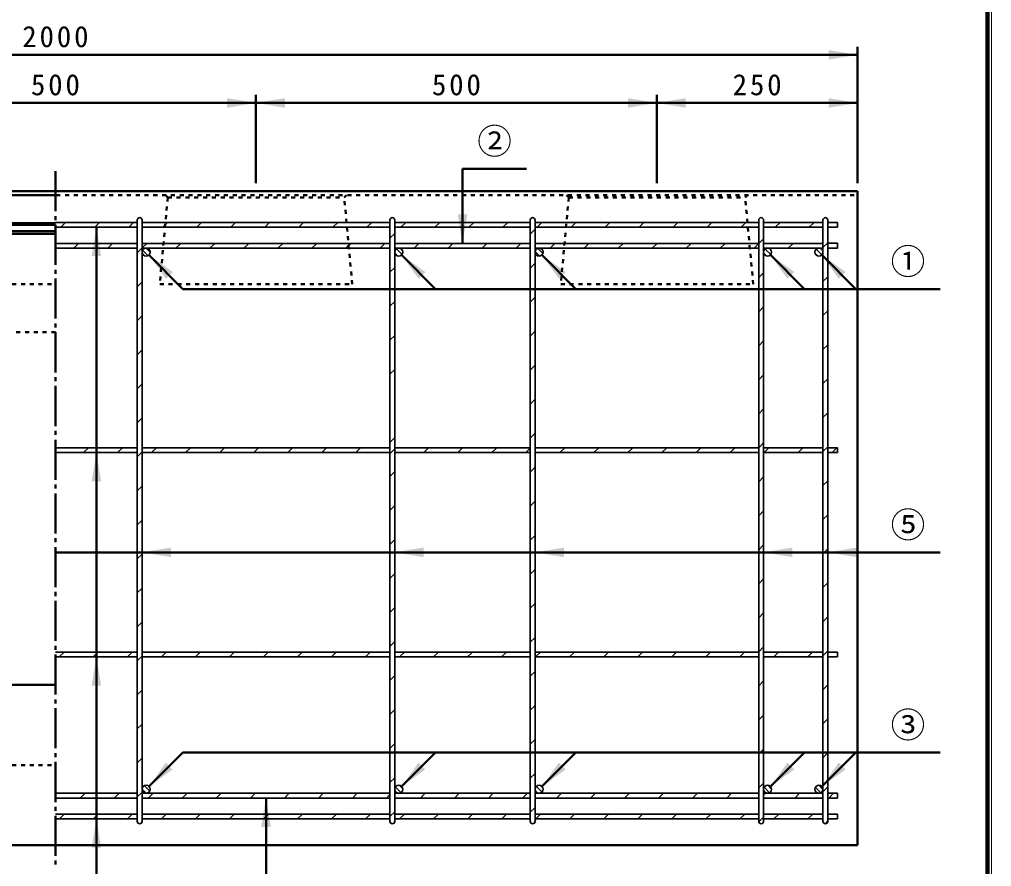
# Model space of a CAD drawing. Units: millimetres, scale not verified. Extents: x 100 to 4105, y 100 to 2870.
# Drawn here: x 2893 to 4105, y 816 to 1873 of the extents above; entities that cross this region are included whole.
import ezdxf
from ezdxf.enums import TextEntityAlignment as Align

# ---------------------------------------------------------------- set-up
doc = ezdxf.new("R2010")
doc.units = ezdxf.units.MM
doc.header["$LTSCALE"] = 5
doc.linetypes.add('USER1', pattern=[2.2, 1, -1.2])
doc.linetypes.add('USER2', pattern=[13.4, 10, -1.2, 1, -1.2])
doc.layers.add('V-nasSTD', color=7, linetype='Continuous', lineweight=50)
doc.styles.add('ＭＳ ゴシック', font='')
doc.styles.get('ＭＳ ゴシック').set_extended_font_data('MS Gothic')

msp = doc.modelspace()

# ---------------------------------------------------------------- hatches: boundary and pattern name
at = {"layer": 'V-nasSTD'}
for points in [[(3901.776, 1822.874), (3937.776, 1828.874), (3901.776, 1834.874)], [(3151.776, 1762.874), (3187.776, 1768.874), (3151.776, 1774.874)], [(3223.776, 1774.874), (3187.776, 1768.874), (3223.776, 1762.874)], [(3651.776, 1762.874), (3687.776, 1768.874), (3651.776, 1774.874)], [(3723.776, 1774.874), (3687.776, 1768.874), (3723.776, 1762.874)], [(3901.776, 1762.874), (3937.776, 1768.874), (3901.776, 1774.874)], [(3451.276, 1629.782), (3445.276, 1593.782), (3439.276, 1629.782)], [(2994.776, 1577.827), (2988.776, 1613.827), (2982.776, 1577.827)], [(3075.525, 1549.547), (3054.312, 1579.246), (3084.01, 1558.033)], [(3390.525, 1549.547), (3369.312, 1579.246), (3399.01, 1558.033)], [(3565.525, 1549.547), (3544.312, 1579.246), (3574.01, 1558.033)], [(3850.525, 1549.547), (3829.312, 1579.246), (3859.01, 1558.033)], [(3914.525, 1549.547), (3893.312, 1579.246), (3923.01, 1558.033)], [(2994.776, 1296.827), (2988.776, 1332.827), (2982.776, 1296.827)], [(3081.776, 1214.327), (3045.776, 1208.327), (3081.776, 1202.327)], [(3396.776, 1214.327), (3360.776, 1208.327), (3396.776, 1202.327)], [(3571.776, 1214.327), (3535.776, 1208.327), (3571.776, 1202.327)], [(3856.776, 1214.327), (3820.776, 1208.327), (3856.776, 1202.327)], [(3936.776, 1214.327), (3900.776, 1208.327), (3936.776, 1202.327)], [(2994.776, 1041.827), (2988.776, 1077.827), (2982.776, 1041.827)], [(3075.525, 946.021), (3054.312, 916.323), (3084.01, 937.536)], [(3390.525, 946.021), (3369.312, 916.323), (3399.01, 937.536)], [(3565.525, 946.021), (3544.312, 916.323), (3574.01, 937.536)], [(3850.525, 946.021), (3829.312, 916.323), (3859.01, 937.536)], [(3914.525, 946.021), (3893.312, 916.323), (3923.01, 937.536)], [(3206.276, 865.787), (3200.276, 901.787), (3194.276, 865.787)], [(2994.776, 839.827), (2988.776, 875.827), (2982.776, 839.827)]]:
    msp.add_hatch(color=256, dxfattribs=at).paths.add_polyline_path(points)

# ---------------------------------------------------------------- linework, layer by layer
at = {"layer": 'V-nasSTD', "lineweight": 100}
msp.add_line((4100, 105), (4100, 2865), dxfattribs=at)
at = {"layer": 'V-nasSTD'}
for p, q in [((3937.776, 1668.874), (3937.776, 1838.874)), ((1937.776, 1828.874), (3937.776, 1828.874)), ((3187.776, 1668.874), (3187.776, 1778.874)), ((3687.776, 1668.874), (3687.776, 1778.874)), ((2687.776, 1768.874), (3187.776, 1768.874)), ((3187.776, 1768.874), (3687.776, 1768.874)), ((3687.776, 1768.874), (3937.776, 1768.874)), ((3445.276, 1686.829), (3445.276, 1593.782)), ((3445.276, 1686.829), (3525.276, 1686.829)), ((1937.776, 1658.874), (3937.776, 1658.874)), ((1937.776, 1653.874), (2937.776, 1653.874)), ((3937.776, 1658.874), (3937.776, 842.874)), ((1937.776, 1618.889), (2937.776, 1618.889)), ((1937.776, 1616.874), (2937.776, 1616.874)), ((2988.776, 759.827), (2988.776, 1613.827)), ((1937.776, 1608.874), (2937.776, 1608.874)), ((1937.776, 1605.516), (2937.776, 1605.516)), ((3096.738, 1536.82), (3054.312, 1579.246)), ((3411.738, 1536.82), (3369.312, 1579.246)), ((3586.738, 1536.82), (3544.312, 1579.246)), ((3871.738, 1536.82), (3829.312, 1579.246)), ((3935.738, 1536.82), (3893.312, 1579.246)), ((4040.776, 1536.82), (3096.738, 1536.82)), ((4040.776, 1208.327), (2937.776, 1208.327)), ((2057.776, 1042.874), (2937.776, 1042.874)), ((3096.738, 958.749), (3054.312, 916.323)), ((4040.776, 958.749), (3096.738, 958.749)), ((3411.738, 958.749), (3369.312, 916.323)), ((3586.738, 958.749), (3544.312, 916.323)), ((3871.738, 958.749), (3829.312, 916.323)), ((3935.738, 958.749), (3893.312, 916.323)), ((3200.276, 759.827), (3200.276, 901.787)), ((1937.776, 842.874), (3937.776, 842.874))]:
    msp.add_line(p, q, dxfattribs=at)
at = {"layer": 'V-nasSTD', "linetype": 'USER2'}
msp.add_line((2937.776, 1683.874), (2937.776, 817.874), dxfattribs=at)
at = {"layer": 'V-nasSTD', "linetype": 'USER1'}
for p, q in [((1937.776, 1653.874), (3937.776, 1653.874)), ((3077.776, 1650.874), (3067.776, 1542.874)), ((3077.776, 1650.874), (3074.776, 1653.874)), ((3077.776, 1650.874), (3297.776, 1650.874)), ((3297.776, 1650.874), (3300.776, 1653.874)), ((3307.776, 1542.874), (3297.776, 1650.874)), ((3577.776, 1650.874), (3567.776, 1542.874)), ((3577.776, 1650.874), (3574.776, 1653.874)), ((3577.776, 1650.874), (3797.776, 1650.874)), ((3797.776, 1650.874), (3800.776, 1653.874)), ((3807.776, 1542.874), (3797.776, 1650.874)), ((1937.776, 1542.874), (2937.776, 1542.874)), ((3067.776, 1542.874), (3307.776, 1542.874)), ((3567.776, 1542.874), (3807.776, 1542.874)), ((2937.776, 1482.874), (1937.776, 1482.874)), ((1937.776, 942.874), (2937.776, 942.874))]:
    msp.add_line(p, q, dxfattribs=at)
at = {"layer": 'V-nasSTD', "lineweight": 35}
for p, q in [((2937.776, 1619.827), (3039.776, 1619.827)), ((2937.776, 1613.827), (3039.776, 1613.827)), ((2944.25, 1613.827), (2950.25, 1619.827)), ((2986.677, 1613.827), (2992.677, 1619.827)), ((3029.103, 1613.827), (3035.103, 1619.827)), ((3039.776, 872.827), (3039.776, 1622.827)), ((3045.776, 1622.827), (3045.776, 872.827)), ((3045.776, 1619.827), (3354.776, 1619.827)), ((3045.776, 1613.827), (3354.776, 1613.827)), ((3071.53, 1613.827), (3074.633, 1616.931)), ((3077.53, 1619.827), (3074.633, 1616.931)), ((3113.956, 1613.827), (3119.956, 1619.827)), ((3156.382, 1613.827), (3162.382, 1619.827)), ((3198.809, 1613.827), (3204.809, 1619.827)), ((3241.235, 1613.827), (3247.235, 1619.827)), ((3283.662, 1613.827), (3289.662, 1619.827)), ((3326.088, 1613.827), (3332.088, 1619.827)), ((3354.776, 872.827), (3354.776, 1622.827)), ((3360.776, 1622.827), (3360.776, 872.827)), ((3360.776, 1619.827), (3529.776, 1619.827)), ((3360.776, 1613.827), (3529.776, 1613.827)), ((3368.514, 1613.827), (3374.514, 1619.827)), ((3410.941, 1613.827), (3416.941, 1619.827)), ((3453.367, 1613.827), (3459.367, 1619.827)), ((3495.794, 1613.827), (3501.794, 1619.827)), ((3529.776, 872.827), (3529.776, 1622.827)), ((3535.776, 1622.827), (3535.776, 872.827)), ((3535.776, 1619.827), (3814.776, 1619.827)), ((3535.776, 1613.827), (3814.776, 1613.827)), ((3544.22, 1619.827), (3538.22, 1613.827)), ((3586.646, 1619.827), (3580.646, 1613.827)), ((3629.073, 1619.827), (3623.073, 1613.827)), ((3671.499, 1619.827), (3665.499, 1613.827)), ((3707.926, 1613.827), (3713.926, 1619.827)), ((3750.352, 1613.827), (3756.352, 1619.827)), ((3792.778, 1613.827), (3798.778, 1619.827)), ((3814.776, 872.827), (3814.776, 1622.827)), ((3820.776, 1622.827), (3820.776, 872.827)), ((3820.776, 1619.827), (3894.776, 1619.827)), ((3820.776, 1613.827), (3894.776, 1613.827)), ((3835.205, 1613.827), (3841.205, 1619.827)), ((3877.631, 1613.827), (3883.631, 1619.827)), ((3894.776, 872.827), (3894.776, 1622.827)), ((3900.776, 1622.827), (3900.776, 872.827)), ((3900.776, 1619.827), (3912.776, 1619.827)), ((3900.776, 1613.827), (3912.776, 1613.827)), ((3912.776, 1619.827), (3912.776, 1613.827)), ((3360.776, 1606.089), (3354.776, 1600.089)), ((3535.776, 1611.383), (3529.776, 1605.383)), ((2937.776, 1593.782), (3039.776, 1593.782)), ((2960.631, 1587.782), (2966.631, 1593.782)), ((3003.058, 1587.782), (3009.058, 1593.782)), ((3045.776, 1588.074), (3039.776, 1582.074)), ((3045.776, 1593.782), (3354.776, 1593.782)), ((3051.484, 1593.782), (3045.776, 1588.074)), ((3093.91, 1593.782), (3087.91, 1587.782)), ((3130.337, 1587.782), (3136.337, 1593.782)), ((3172.763, 1587.782), (3178.763, 1593.782)), ((3215.19, 1587.782), (3221.19, 1593.782)), ((3257.616, 1587.782), (3263.616, 1593.782)), ((3300.042, 1587.782), (3303.315, 1591.054)), ((3306.042, 1593.782), (3303.315, 1591.054)), ((3342.469, 1587.782), (3348.469, 1593.782)), ((3360.776, 1593.782), (3529.776, 1593.782)), ((3384.895, 1587.782), (3390.895, 1593.782)), ((3427.322, 1587.782), (3433.322, 1593.782)), ((3469.748, 1587.782), (3475.748, 1593.782)), ((3512.174, 1587.782), (3518.174, 1593.782)), ((3535.776, 1593.782), (3814.776, 1593.782)), ((3554.601, 1587.782), (3560.601, 1593.782)), ((3603.027, 1593.782), (3597.027, 1587.782)), ((3645.454, 1593.782), (3639.454, 1587.782)), ((3681.88, 1587.782), (3687.88, 1593.782)), ((3724.307, 1587.782), (3730.307, 1593.782)), ((3766.733, 1587.782), (3772.733, 1593.782)), ((3809.159, 1587.782), (3814.776, 1593.398)), ((3820.776, 1599.398), (3814.776, 1593.398)), ((3820.776, 1593.782), (3894.776, 1593.782)), ((3851.586, 1587.782), (3857.586, 1593.782)), ((3894.012, 1587.782), (3894.776, 1588.545)), ((3900.776, 1594.545), (3894.776, 1588.545)), ((3900.776, 1593.827), (3912.776, 1593.827)), ((3912.776, 1593.827), (3912.776, 1587.827)), ((2937.776, 1587.782), (3039.776, 1587.782)), ((3045.776, 1587.782), (3354.776, 1587.782)), ((3046.394, 1585.19), (3053.184, 1578.4)), ((3050.874, 1587.781), (3055.775, 1582.88)), ((3360.776, 1587.782), (3529.776, 1587.782)), ((3360.864, 1581.847), (3364.841, 1577.87)), ((3362.906, 1586.876), (3369.87, 1579.912)), ((3535.776, 1587.782), (3814.776, 1587.782)), ((3535.85, 1583.638), (3541.632, 1577.855)), ((3539.075, 1587.483), (3545.478, 1581.081)), ((3820.776, 1587.782), (3894.776, 1587.782)), ((3820.988, 1581.343), (3824.337, 1577.993)), ((3822.688, 1586.714), (3829.708, 1579.693)), ((3885.198, 1580.772), (3887.767, 1578.203)), ((3886.491, 1586.55), (3893.545, 1579.496)), ((3900.776, 1587.827), (3912.776, 1587.827)), ((3535.776, 1568.957), (3529.776, 1562.957)), ((3360.776, 1563.662), (3354.776, 1557.662)), ((3820.776, 1556.972), (3814.776, 1550.972)), ((3900.776, 1552.119), (3894.776, 1546.119)), ((3045.776, 1545.647), (3039.776, 1539.647)), ((3360.776, 1521.236), (3354.776, 1515.236)), ((3535.776, 1526.53), (3529.776, 1520.53)), ((3045.776, 1503.221), (3039.776, 1497.221)), ((3820.776, 1514.545), (3814.776, 1508.545)), ((3900.776, 1509.693), (3894.776, 1503.693)), ((3535.776, 1484.104), (3529.776, 1478.104)), ((3360.776, 1478.81), (3354.776, 1472.81)), ((3820.776, 1472.119), (3814.776, 1466.119)), ((3900.776, 1467.266), (3894.776, 1461.266)), ((3045.776, 1460.794), (3039.776, 1454.794)), ((3360.776, 1436.383), (3354.776, 1430.383)), ((3535.776, 1441.678), (3529.776, 1435.678)), ((3045.776, 1418.368), (3039.776, 1412.368)), ((3820.776, 1429.693), (3814.776, 1423.693)), ((3900.776, 1424.84), (3894.776, 1418.84)), ((3535.776, 1399.251), (3529.776, 1393.251)), ((3820.776, 1387.266), (3814.776, 1381.266)), ((3900.776, 1382.413), (3894.776, 1376.413)), ((3045.776, 1375.942), (3039.776, 1369.942)), ((3360.776, 1351.53), (3354.776, 1345.53)), ((3535.776, 1356.825), (3529.776, 1350.825)), ((2937.776, 1338.827), (3039.776, 1338.827)), ((2972.809, 1332.827), (2978.809, 1338.827)), ((3015.235, 1332.827), (3021.235, 1338.827)), ((3045.776, 1333.515), (3039.776, 1327.515)), ((3045.776, 1338.827), (3354.776, 1338.827)), ((3063.662, 1338.827), (3057.662, 1332.827)), ((3100.088, 1332.827), (3106.088, 1338.827)), ((3142.514, 1332.827), (3148.514, 1338.827)), ((3184.941, 1332.827), (3190.941, 1338.827)), ((3227.367, 1332.827), (3233.367, 1338.827)), ((3269.794, 1332.827), (3275.794, 1338.827)), ((3312.22, 1332.827), (3318.22, 1338.827)), ((3360.776, 1337.349), (3354.776, 1331.349)), ((3360.776, 1338.827), (3529.776, 1338.827)), ((3397.073, 1332.827), (3403.073, 1338.827)), ((3439.499, 1332.827), (3445.499, 1338.827)), ((3481.926, 1332.827), (3487.926, 1338.827)), ((3524.352, 1332.827), (3529.776, 1338.251)), ((3535.776, 1338.827), (3814.776, 1338.827)), ((3566.778, 1332.827), (3572.778, 1338.827)), ((3609.205, 1332.827), (3615.205, 1338.827)), ((3651.631, 1332.827), (3657.631, 1338.827)), ((3694.058, 1332.827), (3700.058, 1338.827)), ((3736.484, 1332.827), (3742.484, 1338.827)), ((3778.91, 1332.827), (3784.91, 1338.827)), ((3820.776, 1344.84), (3814.776, 1338.84)), ((3820.776, 1338.827), (3894.776, 1338.827)), ((3821.337, 1332.827), (3827.337, 1338.827)), ((3863.763, 1332.827), (3869.763, 1338.827)), ((3900.776, 1339.987), (3894.776, 1333.987)), ((3900.776, 1338.827), (3912.776, 1338.827)), ((3906.19, 1332.827), (3912.19, 1338.827)), ((3912.776, 1338.827), (3912.776, 1332.827)), ((2937.776, 1332.827), (3039.776, 1332.827)), ((3045.776, 1332.827), (3354.776, 1332.827)), ((3354.646, 1332.827), (3354.776, 1332.957)), ((3360.776, 1332.827), (3529.776, 1332.827)), ((3535.776, 1332.827), (3814.776, 1332.827)), ((3820.776, 1332.827), (3894.776, 1332.827)), ((3900.776, 1332.827), (3912.776, 1332.827)), ((3535.776, 1314.398), (3529.776, 1308.398)), ((3360.776, 1309.104), (3354.776, 1303.104)), ((3820.776, 1302.413), (3814.776, 1296.413)), ((3900.776, 1297.561), (3894.776, 1291.561)), ((3045.776, 1291.089), (3039.776, 1285.089)), ((3360.776, 1266.678), (3354.776, 1260.678)), ((3535.776, 1271.972), (3529.776, 1265.972)), ((3045.776, 1248.662), (3039.776, 1242.662)), ((3820.776, 1259.987), (3814.776, 1253.987)), ((3900.776, 1255.134), (3894.776, 1249.134)), ((3535.776, 1229.545), (3529.776, 1223.545)), ((3360.776, 1224.251), (3354.776, 1218.251)), ((3820.776, 1217.561), (3814.776, 1211.561)), ((3900.776, 1212.708), (3894.776, 1206.708)), ((3045.776, 1206.236), (3039.776, 1200.236)), ((3360.776, 1181.825), (3354.776, 1175.825)), ((3535.776, 1187.119), (3529.776, 1181.119)), ((3045.776, 1163.81), (3039.776, 1157.81)), ((3820.776, 1175.134), (3814.776, 1169.134)), ((3900.776, 1170.281), (3894.776, 1164.281)), ((3535.776, 1144.693), (3529.776, 1138.693)), ((3360.776, 1139.398), (3354.776, 1133.398)), ((3820.776, 1132.708), (3814.776, 1126.708)), ((3900.776, 1127.855), (3894.776, 1121.855)), ((3045.776, 1121.383), (3039.776, 1115.383)), ((3360.776, 1096.972), (3354.776, 1090.972)), ((3535.776, 1102.266), (3529.776, 1096.266)), ((2937.776, 1083.827), (3039.776, 1083.827)), ((2942.514, 1077.827), (2948.514, 1083.827)), ((2984.941, 1077.827), (2990.941, 1083.827)), ((3027.367, 1077.827), (3033.367, 1083.827)), ((3045.776, 1078.957), (3039.776, 1072.957)), ((3045.776, 1083.827), (3354.776, 1083.827)), ((3069.794, 1077.827), (3075.794, 1083.827)), ((3112.22, 1077.827), (3118.22, 1083.827)), ((3154.646, 1077.827), (3160.646, 1083.827)), ((3197.073, 1077.827), (3203.073, 1083.827)), ((3239.499, 1077.827), (3245.499, 1083.827)), ((3281.926, 1077.827), (3287.926, 1083.827)), ((3324.352, 1077.827), (3330.352, 1083.827)), ((3360.776, 1083.827), (3529.776, 1083.827)), ((3366.778, 1077.827), (3372.778, 1083.827)), ((3409.205, 1077.827), (3415.205, 1083.827)), ((3451.631, 1077.827), (3457.631, 1083.827)), ((3494.058, 1077.827), (3500.058, 1083.827)), ((3535.776, 1083.827), (3814.776, 1083.827)), ((3536.484, 1077.827), (3542.484, 1083.827)), ((3578.91, 1077.827), (3584.91, 1083.827)), ((3621.337, 1077.827), (3627.337, 1083.827)), ((3663.763, 1077.827), (3669.763, 1083.827)), ((3706.19, 1077.827), (3712.19, 1083.827)), ((3748.616, 1077.827), (3754.616, 1083.827)), ((3791.043, 1077.827), (3797.043, 1083.827)), ((3820.776, 1090.281), (3814.776, 1084.281)), ((3820.776, 1083.827), (3894.776, 1083.827)), ((3833.469, 1077.827), (3839.469, 1083.827)), ((3875.895, 1077.827), (3881.895, 1083.827)), ((3900.776, 1085.429), (3894.776, 1079.429)), ((3900.776, 1083.827), (3912.776, 1083.827)), ((3912.776, 1083.827), (3912.776, 1077.827)), ((2937.776, 1077.827), (3039.776, 1077.827)), ((3045.776, 1077.827), (3354.776, 1077.827)), ((3360.776, 1077.827), (3529.776, 1077.827)), ((3535.776, 1077.827), (3814.776, 1077.827)), ((3820.776, 1077.827), (3894.776, 1077.827)), ((3900.776, 1077.827), (3912.776, 1077.827)), ((3535.776, 1059.84), (3529.776, 1053.84)), ((3360.776, 1054.545), (3354.776, 1048.545)), ((3820.776, 1047.855), (3814.776, 1041.855)), ((3900.776, 1043.002), (3894.776, 1037.002)), ((3045.776, 1036.53), (3039.776, 1030.53)), ((3360.776, 1012.119), (3354.776, 1006.119)), ((3535.776, 1017.413), (3529.776, 1011.413)), ((3045.776, 994.104), (3039.776, 988.104)), ((3820.776, 1005.429), (3814.776, 999.429)), ((3900.776, 1000.576), (3894.776, 994.576)), ((3535.776, 974.987), (3529.776, 968.987)), ((3360.776, 969.693), (3354.776, 963.693)), ((3820.776, 963.002), (3814.776, 957.002)), ((3900.776, 958.149), (3894.776, 952.149)), ((3045.776, 951.678), (3039.776, 945.678)), ((3360.776, 927.266), (3354.776, 921.266)), ((3535.776, 932.561), (3529.776, 926.561)), ((3045.776, 909.251), (3039.776, 903.251)), ((3045.783, 913.045), (3051.034, 907.794)), ((3048.606, 917.292), (3055.281, 910.618)), ((3361.556, 915.469), (3368.458, 908.567)), ((3366.341, 917.755), (3370.744, 913.352)), ((3536.449, 910.282), (3538.271, 908.46)), ((3537.362, 916.44), (3544.429, 909.373)), ((3820.776, 920.576), (3814.776, 914.576)), ((3821.414, 915.231), (3828.22, 908.425)), ((3825.931, 917.785), (3830.774, 912.942)), ((3885.29, 914.995), (3891.984, 908.301)), ((3889.572, 917.783), (3894.772, 912.584)), ((3900.776, 915.723), (3894.776, 909.723)), ((2937.776, 907.787), (3039.776, 907.787)), ((2937.776, 901.787), (3039.776, 901.787)), ((2968.607, 901.787), (2974.607, 907.787)), ((3011.033, 901.787), (3017.033, 907.787)), ((3045.776, 907.787), (3354.776, 907.787)), ((3045.776, 901.787), (3354.776, 901.787)), ((3059.46, 907.787), (3053.46, 901.787)), ((3101.886, 907.787), (3095.886, 901.787)), ((3138.312, 901.787), (3144.312, 907.787)), ((3180.739, 901.787), (3186.739, 907.787)), ((3223.165, 901.787), (3229.165, 907.787)), ((3265.592, 901.787), (3271.592, 907.787)), ((3308.018, 901.787), (3314.018, 907.787)), ((3350.444, 901.787), (3354.776, 906.119)), ((3360.776, 907.787), (3529.776, 907.787)), ((3360.776, 901.787), (3529.776, 901.787)), ((3392.871, 901.787), (3398.871, 907.787)), ((3435.297, 901.787), (3441.297, 907.787)), ((3477.724, 901.787), (3483.724, 907.787)), ((3520.15, 901.787), (3526.15, 907.787)), ((3535.776, 907.787), (3814.776, 907.787)), ((3535.776, 901.787), (3814.776, 901.787)), ((3562.576, 901.787), (3568.576, 907.787)), ((3605.003, 901.787), (3611.003, 907.787)), ((3647.429, 901.787), (3653.429, 907.787)), ((3689.856, 901.787), (3695.856, 907.787)), ((3732.282, 901.787), (3738.282, 907.787)), ((3774.708, 901.787), (3780.708, 907.787)), ((3820.776, 907.787), (3894.776, 907.787)), ((3820.776, 905.429), (3823.135, 907.787)), ((3820.776, 901.787), (3894.776, 901.787)), ((3859.561, 901.787), (3865.561, 907.787)), ((3900.776, 907.827), (3912.776, 907.827)), ((3900.776, 901.827), (3912.776, 901.827)), ((3902.027, 901.827), (3908.027, 907.827)), ((3912.776, 907.827), (3912.776, 901.827)), ((3535.776, 890.134), (3529.776, 884.134)), ((2937.776, 881.827), (3039.776, 881.827)), ((2937.776, 875.827), (3039.776, 875.827)), ((2942.646, 875.827), (2948.646, 881.827)), ((2985.073, 875.827), (2991.073, 881.827)), ((3027.499, 875.827), (3033.499, 881.827)), ((3045.776, 881.827), (3354.776, 881.827)), ((3045.776, 875.827), (3354.776, 875.827)), ((3075.926, 881.827), (3069.926, 875.827)), ((3112.352, 875.827), (3118.352, 881.827)), ((3154.778, 875.827), (3160.778, 881.827)), ((3197.205, 875.827), (3203.205, 881.827)), ((3239.631, 875.827), (3245.631, 881.827)), ((3282.058, 875.827), (3288.058, 881.827)), ((3324.484, 875.827), (3330.484, 881.827)), ((3360.776, 884.84), (3354.776, 878.84)), ((3360.776, 881.827), (3529.776, 881.827)), ((3360.776, 875.827), (3529.776, 875.827)), ((3366.91, 875.827), (3372.91, 881.827)), ((3409.337, 875.827), (3415.337, 881.827)), ((3451.763, 875.827), (3457.763, 881.827)), ((3494.19, 875.827), (3500.19, 881.827)), ((3535.776, 881.827), (3814.776, 881.827)), ((3535.776, 875.827), (3814.776, 875.827)), ((3536.616, 875.827), (3542.616, 881.827)), ((3579.043, 875.827), (3585.043, 881.827)), ((3621.469, 875.827), (3627.469, 881.827)), ((3663.895, 875.827), (3669.895, 881.827)), ((3706.322, 875.827), (3712.322, 881.827)), ((3748.748, 875.827), (3754.748, 881.827)), ((3791.175, 875.827), (3797.175, 881.827)), ((3820.776, 878.149), (3814.776, 872.149)), ((3820.776, 881.827), (3894.776, 881.827)), ((3820.776, 875.827), (3894.776, 875.827)), ((3833.601, 875.827), (3839.601, 881.827)), ((3876.027, 875.827), (3882.027, 881.827)), ((3900.776, 873.297), (3897.339, 869.859)), ((3900.776, 881.827), (3912.776, 881.827)), ((3900.776, 875.827), (3912.776, 875.827)), ((3912.776, 881.827), (3912.776, 875.827))]:
    msp.add_line(p, q, dxfattribs=at)
at = {"layer": 'V-nasSTD', "lineweight": 13}
msp.add_lwpolyline([(100, 100), (100, 2870), (4105, 2870), (4105, 100)], close=True, dxfattribs=at)
at = {"layer": 'V-nasSTD', "lineweight": 35}
for centre in [(3050.776, 1582.782), (3365.776, 1582.782), (3540.776, 1582.782), (3825.776, 1582.782), (3889.776, 1582.782), (3050.776, 912.787), (3365.776, 912.787), (3540.776, 912.787), (3825.776, 912.787), (3889.776, 912.787)]:
    msp.add_circle(centre, 5, dxfattribs=at)
for centre, radius, start, end in [((3042.776, 1622.827), 3, 0, 180), ((3357.776, 1622.827), 3, 0, 180), ((3532.776, 1622.827), 3, 0, 180), ((3817.776, 1622.827), 3, 0, 180), ((3897.776, 1622.827), 3, 0, 180), ((3050.776, 1582.782), 5, 90, 180), ((3050.776, 1582.782), 5, 180, 90), ((3365.776, 1582.782), 5, 90, 180), ((3365.776, 1582.782), 5, 180, 90), ((3540.776, 1582.782), 5, 90, 180), ((3540.776, 1582.782), 5, 180, 90), ((3825.776, 1582.782), 5, 90, 180), ((3825.776, 1582.782), 5, 180, 90), ((3889.776, 1582.782), 5, 90, 0), ((3889.776, 1582.782), 5, 0, 90), ((3050.776, 912.787), 5, 270, 180), ((3050.776, 912.787), 5, 180, 270), ((3365.776, 912.787), 5, 270, 180), ((3365.776, 912.787), 5, 180, 270), ((3540.776, 912.787), 5, 270, 180), ((3540.776, 912.787), 5, 180, 270), ((3825.776, 912.787), 5, 270, 180), ((3825.776, 912.787), 5, 180, 242.15429), ((3889.776, 912.787), 5, 0, 270), ((3889.776, 912.787), 5, 270, 0), ((3825.776, 912.787), 5, 242.15429, 270), ((3042.776, 872.827), 3, 180, 0), ((3357.776, 872.827), 3, 180, 0), ((3532.776, 872.827), 3, 180, 0), ((3817.776, 872.827), 3, 180, 0), ((3897.776, 872.827), 3, 180, 0)]:
    msp.add_arc(centre, radius, start, end, dxfattribs=at)

# ---------------------------------------------------------------- texts
at = {"layer": 'V-nasSTD', "style": 'ＭＳ ゴシック'}
for s, p in [('②', (3463.676, 1737.029)), ('①', (3979.176, 1587.02)), ('⑤', (3979.176, 1258.527)), ('③', (3979.176, 1008.949))]:
    msp.add_text(s, height=31.67, dxfattribs=at).set_placement(p, align=Align.TOP_LEFT)
at = {"layer": 'V-nasSTD', "char_height": 26.39, "attachment_point": 1, "style": 'ＭＳ ゴシック'}
for s, insert in [('\\T1.2;2000', (2896.376, 1864.874)), ('\\T1.2;500', (2907.176, 1804.874)), ('\\T1.2;500', (3407.176, 1804.874)), ('\\T1.2;250', (3782.176, 1804.874))]:
    msp.add_mtext(s, dxfattribs=dict(at, insert=insert))

doc.saveas('drawing.dxf')
